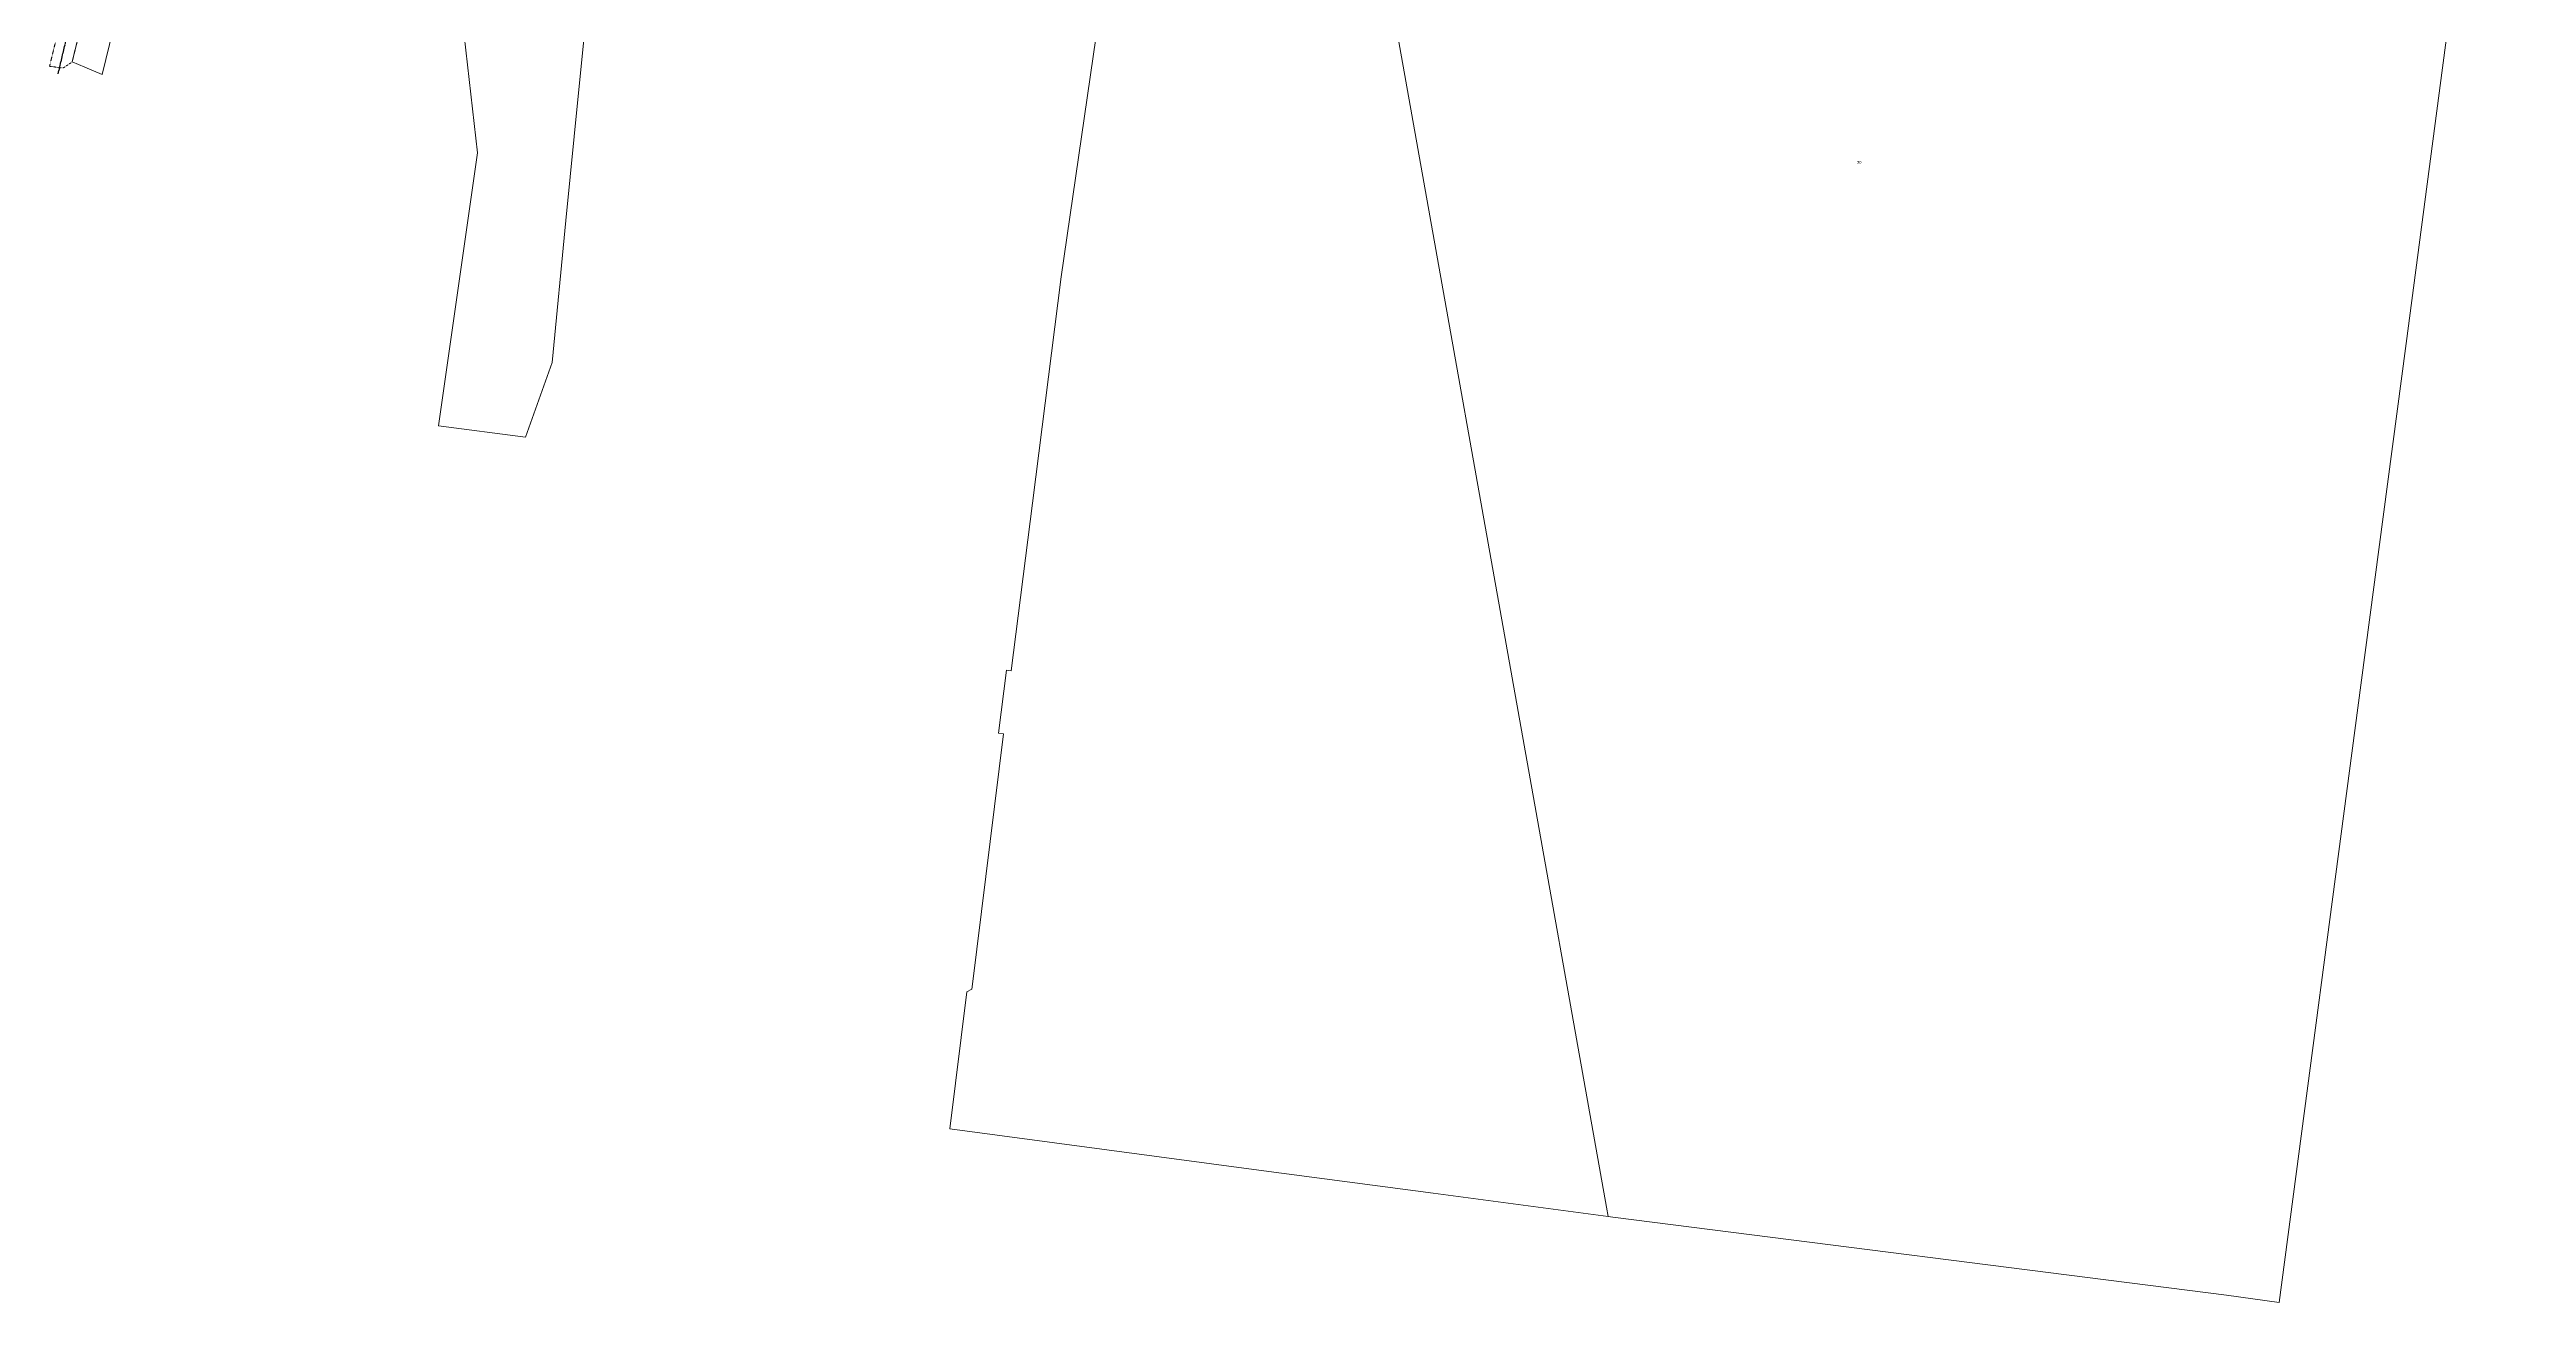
# Model space of a CAD drawing. Header units: metres. Extents: x 282960 to 285195, y 6134329 to 6136665.
# Drawn here: x 283518 to 285063, y 6134329 to 6135111 of the extents above; entities that cross this region are included whole.
import ezdxf

# ---------------------------------------------------------------- set-up
doc = ezdxf.new("R2010")
doc.units = ezdxf.units.M
for name, pattern in [('Cable Exist OH', [1, 1, 0]), ('HIDDEN', [0.375, 0.25, -0.125]), ('HIDDEN2', [0.1875, 0.125, -0.0625])]:
    doc.linetypes.add(name, pattern=pattern)
for name, color, linetype, lineweight in [('Cadastre Land Parcels_SP_EXT', 9, 'Continuous', 5), ('Cadastre Other Property_SP_EXT', 9, 'HIDDEN', 5), ('Cadastre Roads_SP_EXT', 9, 'Continuous', 5)]:
    doc.layers.add(name, color=color, linetype=linetype, lineweight=lineweight)
doc.layers.add('Mains_HV_EXT', color=7, linetype='Continuous')
doc.styles.get("Standard").update_dxf_attribs({"font": 'arial.ttf'})

msp = doc.modelspace()

# ---------------------------------------------------------------- linework, layer by layer
at = {"layer": 'Cadastre Land Parcels_SP_EXT', "linetype": 'Continuous'}
msp.add_lwpolyline([(284959.5, 6134714.3), (284987.7, 6134927.2), (285010.4, 6135099.2), (285062.8, 6135494.8), (284536.5, 6135570), (284576.1, 6135853.3), (284285.8, 6135896.3), (284274.6, 6135813.8), (284257.7, 6135688.1), (284489.2, 6134388.8), (284490.2, 6134382.9), (284493.2, 6134382.6), (284875.8, 6134333.9), (284908.6, 6134329.3), (284959.5, 6134714.3)], close=True, dxfattribs=at)
for points in [[(284196.3, 6135293.9), (284149.2, 6134968.9), (284131.3, 6134827.7), (284118, 6134723.1), (284115, 6134723.5), (284110.1, 6134684.2), (284113.1, 6134683.8), (284093.9, 6134527.8), (284093.5, 6134524.6), (284090.3, 6134523), (284079.8, 6134437.6), (284275.5, 6134411.5), (284381.2, 6134397.5), (284490.2, 6134382.9), (284489.2, 6134388.8), (284257.7, 6135688.1)], [(283767.5, 6135201.9), (283785.2, 6135046.2), (283760.9, 6134876), (283815.2, 6134868.9), (283831.7, 6134915.4), (283840.4, 6135004), (283848.2, 6135083.6), (283852.5, 6135126.9)]]:
    msp.add_lwpolyline(points, dxfattribs=at)
at = {"layer": 'Cadastre Other Property_SP_EXT', "linetype": 'HIDDEN2'}
msp.add_lwpolyline([(283612.7, 6135483.8), (283518.4, 6135100.1), (283526.8, 6135099), (283532.5, 6135102.8), (283625.2, 6135480), (283612.7, 6135483.8)], close=True, dxfattribs=at)
at = {"layer": 'Cadastre Roads_SP_EXT', "linetype": 'Continuous'}
for p, q in [((283551.2, 6135095), (283575.9, 6135195.5)), ((283536.8, 6135120.6), (283532.5, 6135102.8)), ((283532.5, 6135102.8), (283540.4, 6135099.5)), ((283540.4, 6135099.5), (283551.2, 6135095))]:
    msp.add_line(p, q, dxfattribs=at)
at = {"layer": 'Mains_HV_EXT', "linetype": 'Cable Exist OH'}
msp.add_lwpolyline([(283523.8, 6135095.4), (283536.3, 6135148.7), (283550.6, 6135205.9), (283565.1, 6135265.1), (283577.1, 6135313.7), (283591.4, 6135371.9), (283605.7, 6135430.2), (283629.1, 6135479.1), (283660.2, 6135527.8)], dxfattribs=at)

# ---------------------------------------------------------------- texts
at = {"layer": 'Cadastre Land Parcels_SP_EXT'}
msp.add_text('30', height=1.8, dxfattribs=at).set_placement((284645.3, 6135039.3))

doc.saveas('drawing.dxf')
